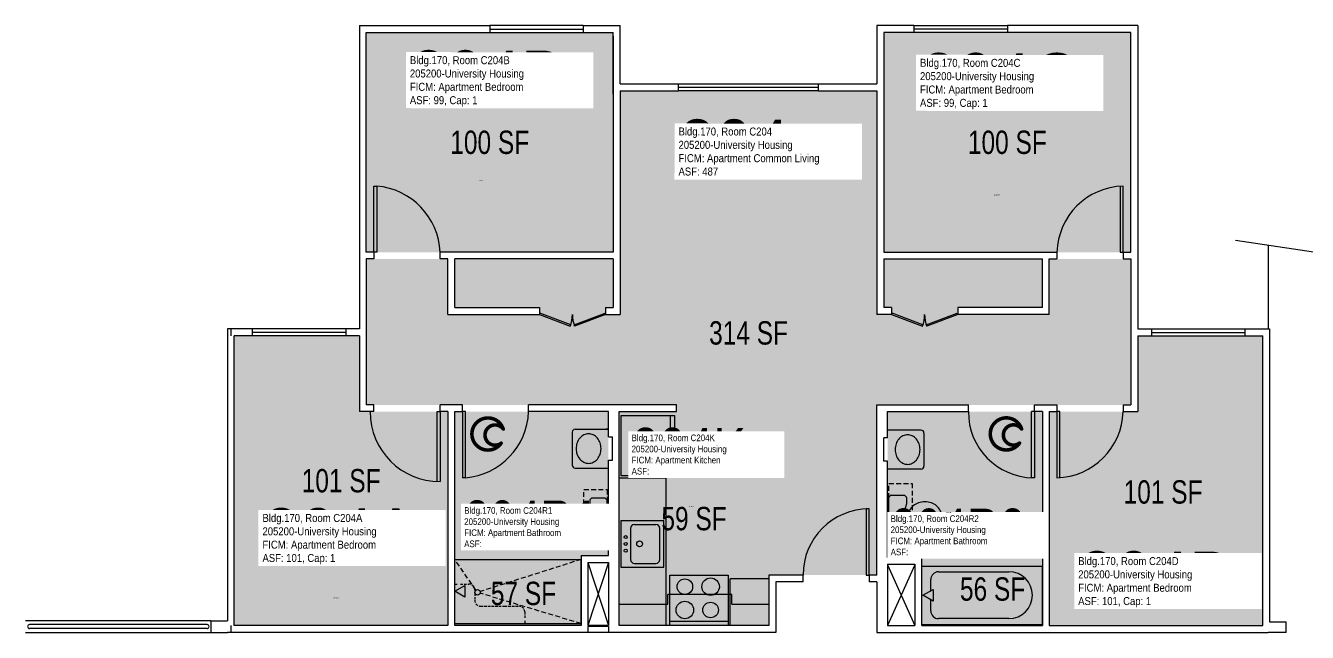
# Model space of a CAD drawing. Header units: inches. Extents: x -54 to 1704, y -58 to 644.
# Drawn here: x 610 to 1269, y 326 to 638 of the extents above; entities that cross this region are included whole.
import ezdxf
from ezdxf.enums import TextEntityAlignment as Align

# ---------------------------------------------------------------- set-up
doc = ezdxf.new("R2010")
doc.units = ezdxf.units.IN
doc.header["$LTSCALE"] = 10
doc.header["$MEASUREMENT"] = 0
doc.linetypes.add('DASHED2', pattern=[0.375, 0.25, -0.125])
doc.layers.get('0').update_dxf_attribs({"linetype": 'CONTINUOUS'})
for name, color, linetype in [('A-DOOR', 2, 'CONTINUOUS'), ('A-FLOR', 3, 'CONTINUOUS'), ('A-GLAZ', 1, 'CONTINUOUS'), ('A-IDEN-ICON', 4, 'CONTINUOUS'), ('A-IDEN-RNUM', 7, 'CONTINUOUS'), ('A-IDEN-SNUM', 4, 'CONTINUOUS'), ('A-IDEN-VNUM', 4, 'CONTINUOUS'), ('A-SITE', 3, 'CONTINUOUS'), ('A-WALL', 5, 'CONTINUOUS'), ('AREA-TEXT', 3, 'CONTINUOUS'), ('P-SANR-FIXT', 2, 'CONTINUOUS'), ('Rooms-Category-Color', 7, 'CONTINUOUS'), ('Rooms-College-Color', 7, 'CONTINUOUS'), ('Rooms-Department-Color', 7, 'CONTINUOUS'), ('Rooms-Division-Color', 7, 'CONTINUOUS'), ('Rooms-Information', 7, 'CONTINUOUS')]:
    doc.layers.add(name, color=color, linetype=linetype)
doc.styles.add('CP_AREA', font='arial.ttf', dxfattribs={"height": 15})
doc.styles.add('CP_ROOMSNUMBER', font='arial.ttf', dxfattribs={"height": 1})
doc.styles.add('CP_ROOMVNUMBER', font='arial.ttf', dxfattribs={"width": 0.85, "height": 0.075})

# ---------------------------------------------------------------- blocks, each defined once
blk = doc.blocks.new('CPBATH')
at = {"color": 0, "linetype": 'ByBlock', "const_width": 0.0127}
for points in [[(0.0571, 0.0168, 0.861492), (-0.0551, 0, 1)], [(-0.0551, 0, 0.726902), (0.0487, -0.0337, 1)], [(0.0571, 0.0168, 0.729002), (-0.0084, -0.0042, 1)], [(-0.0084, -0.0042, 0.609468), (0.0487, -0.0337, 1)]]:
    blk.add_lwpolyline(points, format="xyb", dxfattribs=at)
at = {"color": 0, "linetype": 'ByBlock', "const_width": 0.00637}
for points in [[(0.0544, 0.0152, 1), (0.0599, 0.0184, 1)], [(0.0459, -0.0353, 1), (0.0515, -0.0321, 1)]]:
    blk.add_lwpolyline(points, format="xyb", close=True, dxfattribs=at)

msp = doc.modelspace()

# ---------------------------------------------------------------- hatches: boundary and pattern name
at = {"layer": 'Rooms-Category-Color', "true_color": 0x728ef3}
for points in [[(912.5, 521.5), (785.5, 521.5), (785.5, 634.5), (912.5, 634.5)], [(1051.5, 634.5), (1051.5, 521.5), (1178.5, 521.5), (1178.5, 634.5)], [(1178.5, 517.99), (1178.5, 442.99), (1048, 442.99), (1048, 355.49), (992.5, 355.49), (992.5, 439.49), (944.99, 439.49), (944.99, 442.99), (785.5, 442.99), (785.5, 517.99), (827.5, 517.99), (827.5, 489.49), (874.5, 489.49), (874.5, 492.99), (831, 492.99), (831, 517.99), (912.5, 517.99), (912.5, 492.99), (908.5, 492.99), (908.5, 489.49), (916, 489.49), (916, 604.49), (1048, 604.49), (1048, 489.49), (1055.5, 489.49), (1055.5, 492.99), (1051.5, 492.99), (1051.5, 517.99), (1133, 517.99), (1133, 492.99), (1089.5, 492.99), (1089.5, 489.49), (1136.5, 489.49), (1136.5, 517.99)], [(827.5, 329.5), (717.75, 329.5), (717.75, 478.5), (782, 478.5), (782, 439.5), (827.5, 439.5)], [(1182, 478.5), (1182, 439.5), (1136.5, 439.5), (1136.5, 329.5), (1246.25, 329.5), (1246.25, 478.5)], [(831, 439.5), (910, 439.5), (910, 365.28), (896.09, 365.5), (896, 329.5), (831, 329.5), (831, 439.5)], [(915.5, 439.5), (992.5, 439.5), (992.5, 329.5), (915.5, 329.5)], [(1132.97, 439.44), (1053.47, 439.44), (1053.45, 364.17), (1071.06, 364.17), (1071.05, 329.44), (1132.97, 329.44)]]:
    msp.add_hatch(color=171, dxfattribs=at).paths.add_polyline_path(points)
at = {"layer": 'Rooms-College-Color', "true_color": 0xadadad}
for points in [[(912.5, 521.5), (785.5, 521.5), (785.5, 634.5), (912.5, 634.5)], [(1051.5, 634.5), (1051.5, 521.5), (1178.5, 521.5), (1178.5, 634.5)], [(1178.5, 517.99), (1178.5, 442.99), (1048, 442.99), (1048, 355.49), (992.5, 355.49), (992.5, 439.49), (944.99, 439.49), (944.99, 442.99), (785.5, 442.99), (785.5, 517.99), (827.5, 517.99), (827.5, 489.49), (874.5, 489.49), (874.5, 492.99), (831, 492.99), (831, 517.99), (912.5, 517.99), (912.5, 492.99), (908.5, 492.99), (908.5, 489.49), (916, 489.49), (916, 604.49), (1048, 604.49), (1048, 489.49), (1055.5, 489.49), (1055.5, 492.99), (1051.5, 492.99), (1051.5, 517.99), (1133, 517.99), (1133, 492.99), (1089.5, 492.99), (1089.5, 489.49), (1136.5, 489.49), (1136.5, 517.99)], [(827.5, 329.5), (717.75, 329.5), (717.75, 478.5), (782, 478.5), (782, 439.5), (827.5, 439.5)], [(1182, 478.5), (1182, 439.5), (1136.5, 439.5), (1136.5, 329.5), (1246.25, 329.5), (1246.25, 478.5)], [(831, 439.5), (910, 439.5), (910, 365.28), (896.09, 365.5), (896, 329.5), (831, 329.5), (831, 439.5)], [(915.5, 439.5), (992.5, 439.5), (992.5, 329.5), (915.5, 329.5)], [(1132.97, 439.44), (1053.47, 439.44), (1053.45, 364.17), (1071.06, 364.17), (1071.05, 329.44), (1132.97, 329.44)]]:
    msp.add_hatch(color=253, dxfattribs=at).paths.add_polyline_path(points)
at = {"layer": 'Rooms-Department-Color', "true_color": 0x604aed}
for points in [[(912.5, 521.5), (785.5, 521.5), (785.5, 634.5), (912.5, 634.5)], [(1051.5, 634.5), (1051.5, 521.5), (1178.5, 521.5), (1178.5, 634.5)], [(1178.5, 517.99), (1178.5, 442.99), (1048, 442.99), (1048, 355.49), (992.5, 355.49), (992.5, 439.49), (944.99, 439.49), (944.99, 442.99), (785.5, 442.99), (785.5, 517.99), (827.5, 517.99), (827.5, 489.49), (874.5, 489.49), (874.5, 492.99), (831, 492.99), (831, 517.99), (912.5, 517.99), (912.5, 492.99), (908.5, 492.99), (908.5, 489.49), (916, 489.49), (916, 604.49), (1048, 604.49), (1048, 489.49), (1055.5, 489.49), (1055.5, 492.99), (1051.5, 492.99), (1051.5, 517.99), (1133, 517.99), (1133, 492.99), (1089.5, 492.99), (1089.5, 489.49), (1136.5, 489.49), (1136.5, 517.99)], [(827.5, 329.5), (717.75, 329.5), (717.75, 478.5), (782, 478.5), (782, 439.5), (827.5, 439.5)], [(1182, 478.5), (1182, 439.5), (1136.5, 439.5), (1136.5, 329.5), (1246.25, 329.5), (1246.25, 478.5)], [(831, 439.5), (910, 439.5), (910, 365.28), (896.09, 365.5), (896, 329.5), (831, 329.5), (831, 439.5)], [(915.5, 439.5), (992.5, 439.5), (992.5, 329.5), (915.5, 329.5)], [(1132.97, 439.44), (1053.47, 439.44), (1053.45, 364.17), (1071.06, 364.17), (1071.05, 329.44), (1132.97, 329.44)]]:
    msp.add_hatch(color=173, dxfattribs=at).paths.add_polyline_path(points)
at = {"layer": 'Rooms-Division-Color', "true_color": 0x604aed}
for points in [[(912.5, 521.5), (785.5, 521.5), (785.5, 634.5), (912.5, 634.5)], [(1051.5, 634.5), (1051.5, 521.5), (1178.5, 521.5), (1178.5, 634.5)], [(1178.5, 517.99), (1178.5, 442.99), (1048, 442.99), (1048, 355.49), (992.5, 355.49), (992.5, 439.49), (944.99, 439.49), (944.99, 442.99), (785.5, 442.99), (785.5, 517.99), (827.5, 517.99), (827.5, 489.49), (874.5, 489.49), (874.5, 492.99), (831, 492.99), (831, 517.99), (912.5, 517.99), (912.5, 492.99), (908.5, 492.99), (908.5, 489.49), (916, 489.49), (916, 604.49), (1048, 604.49), (1048, 489.49), (1055.5, 489.49), (1055.5, 492.99), (1051.5, 492.99), (1051.5, 517.99), (1133, 517.99), (1133, 492.99), (1089.5, 492.99), (1089.5, 489.49), (1136.5, 489.49), (1136.5, 517.99)], [(827.5, 329.5), (717.75, 329.5), (717.75, 478.5), (782, 478.5), (782, 439.5), (827.5, 439.5)], [(1182, 478.5), (1182, 439.5), (1136.5, 439.5), (1136.5, 329.5), (1246.25, 329.5), (1246.25, 478.5)], [(831, 439.5), (910, 439.5), (910, 365.28), (896.09, 365.5), (896, 329.5), (831, 329.5), (831, 439.5)], [(915.5, 439.5), (992.5, 439.5), (992.5, 329.5), (915.5, 329.5)], [(1132.97, 439.44), (1053.47, 439.44), (1053.45, 364.17), (1071.06, 364.17), (1071.05, 329.44), (1132.97, 329.44)]]:
    msp.add_hatch(color=173, dxfattribs=at).paths.add_polyline_path(points)

# ---------------------------------------------------------------- linework, layer by layer
at = {"layer": 'A-DOOR'}
for p, q in [((789.5, 555.5), (791, 555.5)), ((789.5, 521.5), (789.5, 555.5)), ((791, 555.5), (791, 521.5)), ((1173, 555.5), (1173, 521.5)), ((1174.5, 521.5), (1174.5, 555.5)), ((791, 521.5), (789.5, 521.5)), ((1173, 521.5), (1174.5, 521.5)), ((874.75, 490.16), (874.5, 489.5)), ((874.5, 489.5), (890.37, 483.41)), ((890.63, 484.08), (874.75, 490.16)), ((892.37, 484.08), (908.25, 490.16)), ((908.5, 489.5), (892.63, 483.41)), ((908.25, 490.16), (908.5, 489.5)), ((1055.75, 490.16), (1055.5, 489.5)), ((1055.5, 489.5), (1071.37, 483.41)), ((1071.63, 484.08), (1055.75, 490.16)), ((1073.37, 484.08), (1089.25, 490.16)), ((1089.5, 489.5), (1073.63, 483.41)), ((1089.25, 490.16), (1089.5, 489.5)), ((890.37, 483.41), (890.63, 484.08)), ((892.63, 483.41), (892.37, 484.08)), ((1071.37, 483.41), (1071.63, 484.08)), ((1073.63, 483.41), (1073.37, 484.08)), ((822, 403.5), (822, 439.5)), ((822, 439.5), (823.5, 439.5)), ((823.5, 439.5), (823.5, 403.5)), ((836.5, 439.5), (835, 439.5)), ((835, 439.5), (835, 405.5)), ((836.5, 405.5), (836.5, 439.5)), ((1129, 439.5), (1127.5, 439.5)), ((1127.5, 405.5), (1127.5, 439.5)), ((1129, 439.5), (1129, 405.5)), ((1142, 439.5), (1140.5, 439.5)), ((1140.5, 439.5), (1140.5, 405.5)), ((1142, 405.5), (1142, 439.5)), ((836.5, 405.5), (835, 405.5)), ((1129, 405.5), (1127.5, 405.5)), ((1042.5, 389.5), (1042.5, 355.5)), ((1044, 389.5), (1042.5, 389.5)), ((1044, 355.5), (1044, 389.5)), ((1042.5, 355.5), (1044, 355.5))]:
    msp.add_line(p, q, dxfattribs=at)
for centre, radius, start, end in [((787.86, 519.97), 35.67, 2.4645, 84.95117), ((1175.46, 520.54), 34.97, 91.57576, 178.42424), ((874.5, 489.5), 17, 339.02254, 360), ((908.5, 489.5), 17, 180, 200.97746), ((1055.5, 489.5), 17, 339.02254, 360), ((1089.5, 489.5), 17, 180, 200.97746), ((823.5, 439.5), 36, 180, 270), ((833.4, 441), 35.64, 274.99827, 357.58607), ((1128.73, 439.23), 33.73, 179.48339, 269.18088), ((1139.54, 440.46), 34.97, 271.57576, 358.42424), ((1044, 355.5), 34, 90, 180)]:
    msp.add_arc(centre, radius, start, end, dxfattribs=at)
at = {"layer": 'A-FLOR'}
for p, q in [((910, 362), (899.5, 329.5)), ((899.5, 362), (910, 329.5)), ((1053.5, 360.75), (1067.5, 329.5)), ((1067.5, 360.75), (1053.5, 329.5)), ((703.75, 330), (612.5, 330)), ((703.75, 328), (612.5, 328))]:
    msp.add_line(p, q, dxfattribs=at)
at = {"layer": 'A-FLOR', "extrusion": (0.000548246, -8.04938e-14, 1)}
msp.add_arc((612.5, 329, 0.34), 1, 90.00008, 269.99992, dxfattribs=at)
at = {"layer": 'A-FLOR', "extrusion": (0.000548246, -8.06704e-14, 1)}
msp.add_arc((703.75, 329, 0.39), 1, 270.00008, 89.99992, dxfattribs=at)
at = {"layer": 'A-GLAZ'}
for p, q in [((897, 638), (849, 638)), ((849, 636.25), (897, 636.25)), ((849, 634.5), (897, 634.5)), ((1067, 638), (1115, 638)), ((1115, 636.25), (1067, 636.25)), ((1115, 634.5), (1067, 634.5)), ((946, 608), (1018, 608)), ((1018, 606.25), (946, 606.25)), ((1018, 604.5), (946, 604.5)), ((775, 482), (727, 482)), ((1189, 482), (1237, 482)), ((775, 480.25), (727, 480.25)), ((775, 478.5), (727, 478.5)), ((1189, 480.25), (1237, 480.25)), ((1189, 478.5), (1237, 478.5))]:
    msp.add_line(p, q, dxfattribs=at)
at = {"layer": 'A-SITE'}
msp.add_line((1232.29, 527.73), (1302.51, 517.15), dxfattribs=at)
at = {"layer": 'A-SITE', "extrusion": (0.000486528, 0.002907, 0.999996)}
msp.add_line((1249, 525.21), (1249, 482), dxfattribs=at)
at = {"layer": 'A-WALL'}
for p, q in [((782, 638), (782, 482)), ((782, 638), (849, 638)), ((785.5, 634.5), (849, 634.5)), ((785.5, 521.5), (785.5, 634.5)), ((849, 638), (849, 634.5)), ((897, 638), (897, 634.5)), ((897, 638), (916, 638)), ((897, 634.5), (912.5, 634.5)), ((912.5, 602.75), (912.5, 634.5)), ((912.5, 632.5), (912.5, 602.75)), ((1067, 638), (1048, 638)), ((1048, 638), (1048, 608)), ((1067, 634.5), (1051.5, 634.5)), ((1051.5, 634.5), (1051.5, 602.75)), ((1067, 638), (1067, 634.5)), ((1182, 638), (1115, 638)), ((1115, 638), (1115, 634.5)), ((1178.5, 634.5), (1115, 634.5)), ((1178.5, 521.5), (1178.5, 634.5)), ((1182, 638), (1182, 482)), ((916, 608), (946, 608)), ((946, 604.5), (946, 608)), ((1018, 608), (1048, 608)), ((1018, 604.5), (1018, 608)), ((912.5, 602.75), (912.5, 521.5)), ((916, 604.5), (946, 604.5)), ((916, 604.5), (916, 489.5)), ((1018, 604.5), (1048, 604.5)), ((1048, 604.5), (1048, 489.5)), ((1051.5, 602.75), (1051.5, 521.5)), ((789.5, 521.5), (785.5, 521.5)), ((789.5, 521.5), (789.5, 518)), ((823.5, 518), (823.5, 521.5)), ((912.5, 521.5), (823.5, 521.5)), ((1051.5, 521.5), (1140.5, 521.5)), ((1140.5, 521.5), (1140.5, 518)), ((1174.5, 521.5), (1178.5, 521.5)), ((1174.5, 521.5), (1174.5, 518)), ((789.5, 518), (785.5, 518)), ((827.5, 518), (823.5, 518)), ((827.5, 489.5), (827.5, 518)), ((831, 493), (831, 518)), ((912.5, 518), (831, 518)), ((912.5, 518), (912.5, 493)), ((1051.5, 518), (1051.5, 493)), ((1051.5, 518), (1133, 518)), ((1133, 493), (1133, 518)), ((1136.5, 518), (1140.5, 518)), ((1136.5, 489.5), (1136.5, 518)), ((1174.5, 518), (1178.5, 518)), ((827.5, 489.5), (874.5, 489.5)), ((831, 493), (874.5, 493)), ((874.5, 493), (874.5, 489.5)), ((908.5, 493), (912.5, 493)), ((908.5, 493), (908.5, 489.5)), ((908.5, 489.5), (916, 489.5)), ((1055.5, 489.5), (1048, 489.5)), ((1055.5, 493), (1051.5, 493)), ((1055.5, 493), (1055.5, 489.5)), ((1089.5, 493), (1089.5, 489.5)), ((1133, 493), (1089.5, 493)), ((1136.5, 489.5), (1089.5, 489.5)), ((715, 482), (714.25, 482)), ((714.25, 482), (714.25, 332)), ((727, 482), (715, 482)), ((716, 482), (716, 478.5)), ((727, 482), (727, 478.5)), ((775, 482), (775, 478.5)), ((782, 482), (775, 482)), ((785.5, 482.5), (785.5, 443)), ((1178.5, 482.5), (1178.5, 443)), ((1182, 482), (1189, 482)), ((1189, 482), (1189, 478.5)), ((1237, 482), (1237, 478.5)), ((1237, 482), (1249, 482)), ((1249, 482), (1249.75, 482)), ((1249.75, 482), (1249.75, 331.5)), ((717.75, 329.5), (717.75, 478.5)), ((727, 478.5), (717.75, 478.5)), ((782, 478.5), (775, 478.5)), ((782, 478.5), (782, 439.5)), ((1182, 478.5), (1189, 478.5)), ((1182, 478.5), (1182, 439.5)), ((1237, 478.5), (1246.25, 478.5)), ((1246.25, 329.5), (1246.25, 478.5)), ((789.5, 443), (785.5, 443)), ((789.5, 439.5), (789.5, 443)), ((823.5, 439.5), (823.5, 443)), ((823.5, 439.5), (823.5, 443)), ((835, 443), (823.5, 443)), ((835, 439.5), (835, 443)), ((869, 439.5), (869, 443)), ((915.5, 443), (869, 443)), ((944.99, 443), (915.5, 443)), ((944.99, 439.5), (944.99, 443)), ((1048, 443), (1095, 443)), ((1048, 355.5), (1048, 443)), ((1095, 439.5), (1095, 443)), ((1129, 443), (1140.5, 443)), ((1129, 439.5), (1129, 443)), ((1129, 439.5), (1129, 443)), ((1140.5, 443), (1140.5, 439.5)), ((1174.5, 443), (1174.5, 439.5)), ((1174.5, 443), (1178.5, 443)), ((789.5, 439.5), (782, 439.5)), ((827.5, 439.5), (823.5, 439.5)), ((827.5, 439.5), (827.5, 329.5)), ((831, 439.5), (835, 439.5)), ((831, 329.5), (831, 439.5)), ((910, 439.5), (869, 439.5)), ((892.38, 439.5), (873, 439.5)), ((910, 426.5), (910, 439.5)), ((915.5, 329.5), (915.5, 439.5)), ((915.5, 439.5), (944.99, 439.5)), ((1053.5, 426), (1053.5, 439.5)), ((1053.5, 439.5), (1095, 439.5)), ((1133, 439.5), (1129, 439.5)), ((1133, 439.5), (1133, 329.5)), ((1136.5, 439.5), (1140.5, 439.5)), ((1136.5, 439.5), (1136.5, 329.5)), ((1174.5, 439.5), (1182, 439.5)), ((910, 426.5), (912.01, 426.5)), ((912.01, 414.5), (912.01, 426.5)), ((1053.5, 426), (1051.5, 426)), ((1051.5, 414), (1051.5, 426)), ((910, 414.5), (912.01, 414.5)), ((910, 365.5), (910, 414.5)), ((1053.5, 414), (1051.5, 414)), ((1053.5, 364.5), (1053.5, 414)), ((896, 365.5), (896, 329.5)), ((896, 365.5), (910, 365.5)), ((1053.5, 364.5), (1071, 364.5)), ((1071, 329.5), (1071, 364.5)), ((899.5, 362), (910, 362)), ((899.5, 362), (899.5, 329.5)), ((910, 362), (910, 329.5)), ((1053.5, 361), (1067.5, 361)), ((1053.5, 361), (1053.5, 329.5)), ((1067.5, 361), (1067.5, 329.5)), ((1010, 355.5), (992.5, 355.5)), ((992.5, 355.5), (992.5, 329.5)), ((1010, 352), (996, 352)), ((996, 352), (996, 326)), ((1010, 352), (1010, 355.5)), ((1044, 355.5), (1044, 352)), ((1048, 355.5), (1044, 355.5)), ((1048, 352), (1044, 352)), ((1048, 352), (1048, 326)), ((705.75, 332), (610.5, 332)), ((705.75, 332), (705.75, 326)), ((705.75, 332), (714.25, 332)), ((716, 329.5), (716, 326)), ((827.5, 329.5), (717.75, 329.5)), ((896, 329.5), (831, 329.5)), ((910, 329.5), (899.5, 329.5)), ((992.5, 329.5), (915.5, 329.5)), ((1053.5, 329.5), (1067.5, 329.5)), ((1071, 329.5), (1133, 329.5)), ((1136.5, 329.5), (1246.25, 329.5)), ((1249.75, 331.5), (1258.25, 331.5)), ((1258.25, 326), (1258.25, 331.5)), ((610.5, 326), (705.75, 326)), ((705.75, 326), (714.25, 326)), ((715, 326), (714.25, 326)), ((899.5, 326), (715, 326)), ((899.5, 329), (899.5, 326)), ((910, 329), (899.5, 329)), ((910, 326), (899.5, 326)), ((910, 329), (910, 326)), ((996, 326), (910, 326)), ((1048, 326), (1249, 326)), ((1258.25, 326), (1249, 326)), ((1249.75, 326), (1249, 326))]:
    msp.add_line(p, q, dxfattribs=at)
at = {"layer": 'A-WALL', "linetype": 'Continuous'}
for p, q in [((916, 608), (916, 638)), ((785.5, 518), (785.5, 482)), ((1178.5, 518), (1178.5, 482.5)), ((910, 430.5), (908.89, 430.5)), ((908.89, 410.5), (910, 410.5))]:
    msp.add_line(p, q, dxfattribs=at)
at = {"layer": 'P-SANR-FIXT'}
for p, q in [((916.5, 437.5), (944, 437.5)), ((916.5, 406.5), (916.5, 437.5)), ((941.75, 437.5), (941.75, 406.5)), ((944, 437.5), (944, 406.5)), ((891.39, 429), (891.39, 412)), ((892.89, 430.5), (910.01, 430.5)), ((1070.63, 430), (1053.5, 430)), ((1072.13, 428.5), (1072.13, 411.5)), ((892.89, 410.5), (910.01, 410.5)), ((1070.63, 410), (1053.5, 410)), ((915.5, 405.5), (939.5, 405.5)), ((944, 406.5), (916.5, 406.5)), ((939.5, 405.5), (939.5, 329.5)), ((1054.13, 376.59), (1054.13, 395.41)), ((1054.25, 395.71), (1055, 396.46)), ((1055.3, 396.59), (1062.13, 396.59)), ((1062.13, 396.59), (1063, 395.71)), ((1063.13, 395.41), (1063.13, 392.15)), ((900.38, 393.83), (900.38, 390.5)), ((900.38, 390.5), (901.36, 387.06)), ((901.38, 395), (900.5, 394.12)), ((908.38, 395), (901.38, 395)), ((909.25, 394.12), (908.38, 395)), ((909.38, 375), (909.38, 393.83)), ((1063.11, 392.03), (1062.14, 388.64)), ((901.38, 386.94), (901.38, 382.06)), ((916.4, 383.46), (916.4, 359.46)), ((916.4, 383.46), (938.4, 383.46)), ((938.4, 359.46), (938.4, 383.46)), ((1062.13, 388.53), (1062.13, 383.65)), ((1062.14, 383.53), (1063.11, 380.14)), ((901.36, 381.94), (900.38, 378.5)), ((900.38, 378.5), (900.38, 375)), ((921.4, 379.46), (921.4, 363.46)), ((923.4, 381.46), (934.4, 381.46)), ((936.4, 363.46), (936.4, 379.46)), ((1055, 375.71), (1054.13, 376.59)), ((1061.95, 375.59), (1055.3, 375.59)), ((1063.13, 376.59), (1062.25, 375.71)), ((1063.13, 380.03), (1063.13, 376.59)), ((900.38, 375), (901.25, 374.12)), ((901.55, 374), (908.2, 374)), ((908.5, 374.12), (909.38, 375)), ((831, 363.5), (896, 363.5)), ((831, 330.5), (831, 363.5)), ((896, 330.5), (896, 363.5)), ((916.4, 359.46), (938.4, 359.46)), ((923.4, 361.46), (934.4, 361.46)), ((1071, 360.12), (1133, 360.12)), ((1071, 330.12), (1071, 360.12)), ((1079.66, 357.17), (1115.81, 357.17)), ((1133, 330.12), (1133, 360.12)), ((831, 347.13), (836.2, 350.13)), ((836.2, 350.13), (836.2, 344.13)), ((941.5, 355.5), (971.5, 355.5)), ((941.5, 329.5), (941.5, 355.5)), ((971.5, 355.5), (971.5, 329.5)), ((992.5, 353.5), (972.5, 353.5)), ((1075.64, 347.44), (1075.64, 353.16)), ((836.2, 344.13), (831, 347.13)), ((940.57, 340.57), (940.57, 345.5)), ((973.5, 345.5), (940.57, 345.5)), ((973.5, 340.57), (973.5, 345.5)), ((1071.63, 345.12), (1076.82, 348.12)), ((1076.82, 342.12), (1071.63, 345.12)), ((1075.64, 337.09), (1075.64, 342.81)), ((1076.82, 348.12), (1076.82, 342.12)), ((915.5, 340.57), (940.57, 340.57)), ((973.5, 340.57), (992.5, 340.57)), ((831, 330.5), (896, 330.5)), ((971.5, 331.58), (941.5, 331.58)), ((1071, 330.12), (1133, 330.12)), ((1115.81, 333.07), (1079.66, 333.07))]:
    msp.add_line(p, q, dxfattribs=at)
at = {"layer": 'P-SANR-FIXT', "linetype": 'DASHED2'}
for p, q in [((1054.13, 402.62), (1066.13, 402.62)), ((1054.13, 372.62), (1054.13, 402.62)), ((1066.13, 402.62), (1066.13, 372.62)), ((897.38, 399.41), (909.38, 399.41)), ((897.38, 369.41), (897.38, 399.41)), ((909.38, 399.41), (909.38, 369.41)), ((909.38, 369.41), (897.38, 369.41)), ((1066.13, 372.62), (1054.13, 372.62)), ((841.91, 347.7), (831, 363.5)), ((896, 363.5), (844.09, 347.01)), ((896, 330.5), (844.09, 346.12))]:
    msp.add_line(p, q, dxfattribs=at)
at = {"layer": 'P-SANR-FIXT', "linetype": 'DASHED2', "ltscale": 0.5}
for p, q in [((831, 350.87), (832.5, 350.87)), ((834, 350.87), (838.33, 350.87)), ((841.33, 347.87), (841.33, 342.5)), ((844.33, 339.5), (856.67, 339.5)), ((856.67, 339.5), (864, 339.5)), ((867, 336.5), (867, 333.5)), ((867, 332), (867, 330.5))]:
    msp.add_line(p, q, dxfattribs=at)
at = {"layer": 'P-SANR-FIXT', "linetype": 'Continuous'}
msp.add_line((972.5, 329.5), (972.5, 353.5), dxfattribs=at)
at = {"layer": 'P-SANR-FIXT'}
for centre, radius in [((918.9, 375), 0.791), ((918.9, 371.5), 0.791), ((926.03, 371.5), 1.5), ((918.9, 368), 0.791), ((949.28, 349.5), 4), ((962.5, 349.5), 4.5), ((842.75, 346.57), 1.41), ((949.28, 337.51), 4.5), ((962.5, 337.51), 4)]:
    msp.add_circle(centre, radius, dxfattribs=at)
for centre, radius, start, end in [((892.89, 429), 1.5, 90, 180), ((1070.63, 428.5), 1.5, 360, 90), ((902.39, 420.5), 9, 160.77064, 180), ((901.12, 420.94), 7.65, 139.89909, 160.77064), ((900.31, 421.63), 6.59, 116.19159, 139.89909), ((899.79, 422.68), 5.42, 90, 116.19159), ((899.79, 422.68), 5.42, 63.80841, 90), ((899.27, 421.63), 6.59, 40.10091, 63.80841), ((898.46, 420.94), 7.65, 19.22936, 40.10091), ((897.19, 420.5), 9, 360, 19.22936), ((1066.33, 420), 9, 160.77064, 180), ((1065.05, 420.44), 7.65, 139.89909, 160.77064), ((1064.24, 421.13), 6.59, 116.19159, 139.89909), ((1063.73, 422.18), 5.42, 90, 116.19159), ((1063.73, 422.18), 5.42, 63.80841, 90), ((1063.21, 421.13), 6.59, 40.10091, 63.80841), ((1062.4, 420.44), 7.65, 19.22936, 40.10091), ((1061.12, 420), 9, 360, 19.22936), ((902.39, 420.5), 9, 180, 199.22936), ((901.12, 420.06), 7.65, 199.22936, 220.10091), ((900.31, 419.37), 6.59, 220.10091, 243.80841), ((899.27, 419.37), 6.59, 296.19159, 319.89909), ((898.46, 420.06), 7.65, 319.89909, 340.77064), ((897.19, 420.5), 9, 340.77064, 360), ((1066.33, 420), 9, 180, 199.22936), ((1065.05, 419.56), 7.65, 199.22936, 220.10091), ((1062.4, 419.56), 7.65, 319.89909, 340.77064), ((1061.12, 420), 9, 340.77064, 360), ((892.89, 412), 1.5, 180, 270), ((899.79, 418.32), 5.42, 243.80841, 270), ((899.79, 418.32), 5.42, 270, 296.19159), ((1064.24, 418.87), 6.59, 220.10091, 243.80841), ((1063.73, 417.82), 5.42, 243.80841, 270), ((1063.73, 417.82), 5.42, 270, 296.19159), ((1063.21, 418.87), 6.59, 296.19159, 319.89909), ((1070.63, 411.5), 1.5, 270, 360), ((1054.54, 395.41), 0.418, 135, 180), ((1055.3, 396.17), 0.418, 90, 135), ((1062.71, 395.41), 0.418, 360, 45), ((889.48, 383.84), 7.26, 129.47246, 153.29881), ((890.33, 382.82), 8.59, 108.83538, 129.47246), ((890.88, 381.21), 10.29, 90, 108.83538), ((890.88, 381.21), 10.29, 71.16462, 90), ((891.42, 382.82), 8.59, 50.52754, 71.16462), ((892.27, 383.84), 7.26, 26.70119, 50.52754), ((900.79, 393.83), 0.418, 135, 180), ((908.96, 393.83), 0.418, 360, 45), ((1062.54, 388.53), 0.418, 164.0546, 180), ((1069.93, 386.09), 5.8, 153.29881, 180), ((1071.23, 385.43), 7.26, 129.47246, 153.29881), ((1072.08, 384.41), 8.59, 108.83538, 129.47246), ((1072.63, 382.79), 10.29, 90, 108.83538), ((1072.63, 382.79), 10.29, 71.16462, 90), ((1073.17, 384.41), 8.59, 50.52754, 71.16462), ((1074.02, 385.43), 7.26, 26.70119, 50.52754), ((1075.32, 386.09), 5.8, 360, 26.70119), ((888.18, 384.5), 5.8, 153.29881, 180), ((888.18, 384.5), 5.8, 180, 206.70119), ((893.57, 384.5), 5.8, 360, 26.70119), ((893.57, 384.5), 5.8, 333.29881, 360), ((900.96, 386.94), 0.418, 360, 15.9454), ((900.96, 382.06), 0.418, 344.0546, 360), ((1062.54, 383.65), 0.418, 180, 195.9454), ((1069.93, 386.09), 5.8, 180, 206.70119), ((1071.23, 386.74), 7.26, 206.70119, 230.52754), ((1074.02, 386.74), 7.26, 309.47246, 333.29881), ((1075.32, 386.09), 5.8, 333.29881, 360), ((889.48, 385.16), 7.26, 206.70119, 230.52754), ((890.86, 386.83), 9.43, 230.52754, 251.16462), ((890.36, 385.36), 7.87, 251.16462, 273.77544), ((890.88, 387.79), 10.29, 270, 288.83538), ((891.42, 386.18), 8.59, 288.83538, 309.47246), ((892.27, 385.16), 7.26, 309.47246, 333.29881), ((923.4, 379.46), 2, 90, 180), ((934.4, 379.46), 2, 360, 90), ((1055.3, 376), 0.418, 225, 270), ((1061.95, 376), 0.418, 270, 315), ((1062.71, 380.03), 0.418, 360, 15.9454), ((1072.08, 387.77), 8.59, 230.52754, 251.16462), ((1072.63, 389.38), 10.29, 251.16462, 270), ((1073.14, 386.94), 7.87, 266.22456, 288.83538), ((1072.64, 388.42), 9.43, 288.83538, 309.47246), ((901.55, 374.42), 0.418, 225, 270), ((908.2, 374.42), 0.418, 270, 315), ((923.4, 363.46), 2, 180, 270), ((934.4, 363.46), 2, 270, 360), ((1079.66, 353.16), 4.02, 90, 180), ((1115.81, 345.12), 12.05, 270, 90), ((1079.66, 337.09), 4.02, 180, 270)]:
    msp.add_arc(centre, radius, start, end, dxfattribs=at)
at = {"layer": 'P-SANR-FIXT', "linetype": 'DASHED2', "ltscale": 0.5}
for centre, start, end in [((838.33, 347.87), 360, 90), ((844.33, 342.5), 180, 270), ((864, 336.5), 360, 90)]:
    msp.add_arc(centre, 3, start, end, dxfattribs=at)

# ---------------------------------------------------------------- block references
at = {"layer": 'A-IDEN-ICON', "xscale": 144.0000000054812, "yscale": 144.0000000054812, "zscale": 144.0000000054812, "rotation": 0.9568004009583855}
for p in [(847.77, 428), (1114.16, 428.05)]:
    msp.add_blockref('CPBATH', p, dxfattribs=at)

# ---------------------------------------------------------------- texts
at = {"layer": 'A-IDEN-RNUM', "style": 'CP_ROOMSNUMBER'}
for s, rotation, p in [('0204-B0', 359.98, (843.85, 558.24)), ('0204-C0', 359.97609, (1108.07, 550.78)), ('0204-00', 359.98, (966.05, 484.27)), ('0204-D0', 359.98, (1187.13, 355.65)), ('0204-A0', 359.97609, (768.68, 343.59))]:
    msp.add_text(s, height=0.36, rotation=rotation, dxfattribs=at).set_placement(p)
for s, p in [('0204-K0', (951.62, 390.47)), ('0204-R1', (859.51, 383.3)), ('0204-R2', (1083.38, 387.31))]:
    msp.add_text(s, height=0.36, dxfattribs=at).set_placement(p)
at = {"layer": 'A-IDEN-SNUM', "style": 'CP_ROOMSNUMBER'}
for s, rotation, p in [('1700C204B0', 359.98, (843.85, 558.24)), ('1700C204C0', 359.97609, (1108.07, 550.78)), ('1700C20400', 359.98, (966.05, 484.27)), ('1700C204D0', 359.98, (1187.13, 355.65)), ('1700C204A0', 359.97609, (768.68, 343.59))]:
    msp.add_text(s, height=0.36, rotation=rotation, dxfattribs=at).set_placement(p)
for s, p in [('1700C204K0', (951.62, 390.47)), ('1700C204R1', (859.51, 383.3)), ('1700C204R2', (1083.38, 387.31))]:
    msp.add_text(s, height=0.36, dxfattribs=at).set_placement(p)
at = {"layer": 'A-IDEN-VNUM', "style": 'CP_ROOMVNUMBER', "width": 0.85}
for s, rotation, p in [('204B', 359.97609, (807.95, 596.37)), ('204C', 359.97609, (1070.12, 595)), ('204', 359.97609, (946.01, 560.87)), ('204A', 359.98014, (732.21, 360.96)), ('204D', 359.97609, (1151.41, 338.81))]:
    msp.add_text(s, height=28.8, rotation=rotation, dxfattribs=at).set_placement(p)
at = {"layer": 'A-IDEN-VNUM', "style": 'CP_ROOMVNUMBER'}
for s, width, p in [('204K', 0.75, (921.92, 407.12)), ('204R1', 0.7, (835.88, 369.77)), ('204R2', 0.7, (1055.04, 365.58))]:
    msp.add_text(s, height=24, dxfattribs=dict(at, width=width)).set_placement(p)
at = {"layer": 'AREA-TEXT', "style": 'CP_AREA', "width": 0.75}
for s, p in [('100 SF', (849, 578)), ('100 SF', (1115, 578)), ('314 SF', (982, 479.99)), ('101 SF', (772.63, 404)), ('101 SF', (1195.02, 398.2)), ('59 SF', (954, 384.5)), ('57 SF', (866.34, 346.03)), ('56 SF', (1107.42, 348.29))]:
    msp.add_text(s, height=12, dxfattribs=at).set_placement(p, align=Align.MIDDLE_CENTER)

# ---------------------------------------------------------------- next in the draw order: texts
at = {"layer": 'Rooms-Information', "char_height": 4.1143, "width": 92.16, "attachment_point": 7, "style": 'CP_ROOMVNUMBER', "bg_fill": 3, "box_fill_scale": 1.5, "bg_fill_color": 256, "bg_fill_true_color": 13158600, "bg_fill_transparency": 0}
for s, insert, rotation in [('Bldg.170, Room C204B^M^J205200-University Housing^M^JFICM: Apartment Bedroom^M^JASF: 99, Cap: 1', (807.95, 596.37), 359.97609), ('Bldg.170, Room C204C^M^J205200-University Housing^M^JFICM: Apartment Bedroom^M^JASF: 99, Cap: 1', (1070.12, 595), 359.97609), ('Bldg.170, Room C204^M^J205200-University Housing^M^JFICM: Apartment Common Living^M^JASF: 487', (946.01, 560.87), 359.97609), ('Bldg.170, Room C204A^M^J205200-University Housing^M^JFICM: Apartment Bedroom^M^JASF: 101, Cap: 1', (732.21, 360.96), 359.98014), ('Bldg.170, Room C204D^M^J205200-University Housing^M^JFICM: Apartment Bedroom^M^JASF: 101, Cap: 1', (1151.41, 338.81), 359.97609)]:
    msp.add_mtext(s, dxfattribs=dict(at, insert=insert, rotation=rotation))
at = {"layer": 'Rooms-Information', "char_height": 3.4286, "width": 76.8, "attachment_point": 7, "style": 'CP_ROOMVNUMBER', "bg_fill": 3, "box_fill_scale": 1.5, "bg_fill_color": 256, "bg_fill_true_color": 13158600, "bg_fill_transparency": 0}
for s, insert in [('Bldg.170, Room C204K^M^J205200-University Housing^M^JFICM: Apartment Kitchen^M^JASF: ', (921.92, 407.12)), ('Bldg.170, Room C204R1^M^J205200-University Housing^M^JFICM: Apartment Bathroom^M^JASF: ', (835.88, 369.77)), ('Bldg.170, Room C204R2^M^J205200-University Housing^M^JFICM: Apartment Bathroom^M^JASF: ', (1055.04, 365.58))]:
    msp.add_mtext(s, dxfattribs=dict(at, insert=insert))

doc.saveas('drawing.dxf')
